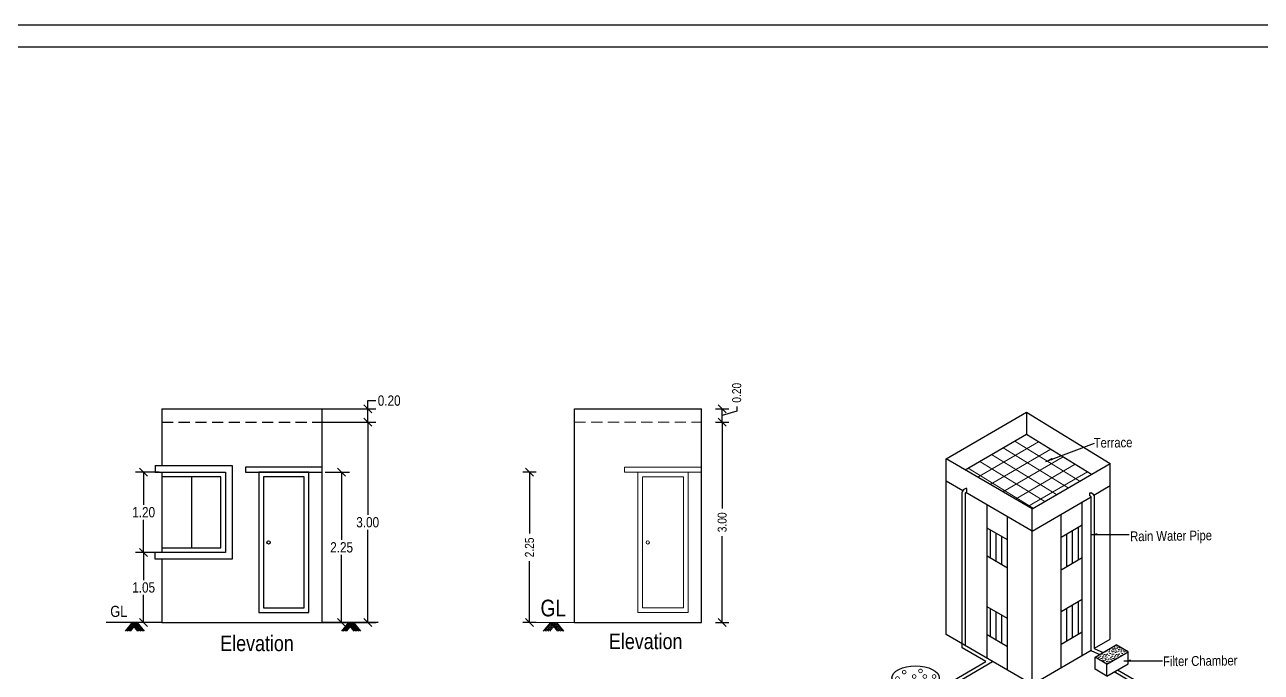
# Model space of a CAD drawing. Header units: metres. Extents: x -488 to 19274, y 1106 to 2071.
# Drawn here: x 19148.14 to 19175.89, y 1167.17 to 1181.7 of the extents above; entities that cross this region are included whole.
import ezdxf

# ---------------------------------------------------------------- set-up
doc = ezdxf.new("R2010")
doc.units = ezdxf.units.M
doc.header["$MEASUREMENT"] = 0
doc.linetypes.add('HIDDEN', pattern=[0.375, 0.25, -0.125])
for name, color, linetype in [('arrow', 7, 'Continuous'), ('text', 6, 'Continuous'), ('WALL', 251, 'Continuous')]:
    doc.layers.add(name, color=color, linetype=linetype)
for name, color, linetype, lineweight in [('Dimenion', 24, 'Continuous', 13), ('Ele 5', 231, 'Continuous', 18), ('Hatch', 8, 'Continuous', 5), ('Joinery', 5, 'Continuous', 9), ('LOCATION_PLAN', 7, 'Continuous', 0), ('Slab', 8, 'Continuous', 9)]:
    doc.layers.add(name, color=color, linetype=linetype, lineweight=lineweight)
doc.styles.get("Standard").update_dxf_attribs({"font": 'swissc.ttf', "height": 0.23})
doc.dimstyles.get("Standard").update_dxf_attribs({"dimtxt": 1, "dimasz": 0.18, "dimexe": 0.18, "dimexo": 0.0625, "dimgap": 0.09, "dimtad": 0, "dimtih": 1, "dimtoh": 1, "dimdec": 4, "dimzin": 0, "dimdsep": 46, "dimtxsty": 'Standard', "dimcen": 0.09, "dimadec": 0, "dimazin": 0, "dimtfac": 1, "dimtdec": 4, "dimtofl": 0, "dimtmove": 0, "dimatfit": 3, "dimfxl": 0, "dimtolj": 1, "dimtzin": 0, "dimarcsym": 0})
pattern_1 = [(0, (-156.89214, 158.74217), (0, 0.3039214), [0, -0.3039214]), (0, (-156.8891, 158.6358), (0, 0.3039214), [0, -0.3039214]), (0, (-156.87998, 158.79992), (0, 0.3039214), [0, -0.3039214]), (338.1986, (-157.03802, 158.7057), (0.911764238, -0.303921358), [0.03273324, -1.60393356]), (216.8699, (-157.00763, 158.693546), (0.91176413, 0.607842807), [0.01519607, -1.50441086]), (130.6013, (-157.019784, 158.684428), (1.5196070525, -1.823528011), [0.02802003, -2.77399655]), (206.5651, (-157.12008, 158.64796), (-0.30392113, -0.30392178), [0.006796, -0.6727929]), (326.3099, (-157.12616, 158.64492), (0.607842635, -0.30392179), [0.0109582, -1.08484617]), (108.4349, (-157.11704, 158.63884), (-0.3039209, 0.6078429), [0.0096109, -0.951473]), (225, (-156.92557, 158.61757), (-1e-16, -0.30392148), [0.01289417, -0.4169154]), (0, (-156.9347, 158.60845), (0.3039214, 0.3039214), [0.0182353, -0.2856861]), (135, (-156.91645, 158.60845), (-0.30392148, 0), [0.01289417, -0.4169154]), (251.5651, (-156.96204, 158.812075), (0.3039209, 0.6078429), [0.0096109, -0.951473]), (0, (-156.96508, 158.80296), (0.3039214, 0.3039214), [0.01519607, -0.2887253]), (143.1301, (-156.94988, 158.80296), (-0.91176413, 0.607842807), [0.01519607, -1.50441086]), (213.6901, (-157.12312, 158.81511), (0.607842635, 0.30392179), [0.0109582, -1.08484617]), (341.5651, (-157.13223, 158.80904), (-0.6078429, 0.3039209), [0.0192218, -0.9418621]), (126.8699, (-157.114, 158.80296), (0.607842807, -0.91176413), [0.01519607, -1.50441086]), (0, (-157.03498, 158.80296), (0, 0.3039214), [0, -0.3039214]), (0, (-157.11704, 158.72394), (0, 0.3039214), [0, -0.3039214]), (0, (-157.03194, 158.6115), (0, 0.3039214), [0, -0.3039214]), (0, (-156.94988, 158.7057), (0, 0.3039214), [0, -0.3039214]), (0, (-157.03802, 158.75737), (0, 0.3039214), [0, -0.3039214]), (0, (-157.10488, 158.7665), (0, 0.3039214), [0, -0.3039214]), (0, (-157.07753, 158.74825), (0, 0.3039214), [0, -0.3039214]), (0, (-157.0897, 158.6753), (0, 0.3039214), [0, -0.3039214]), (0, (-157.16263, 158.68747), (0, 0.3039214), [0, -0.3039214]), (0, (-157.1596, 158.75737), (0, 0.3039214), [0, -0.3039214]), (0, (-157.1687, 158.82423), (0, 0.3039214), [0, -0.3039214]), (0, (-157.0745, 158.8364), (0, 0.3039214), [0, -0.3039214]), (0, (-157.00763, 158.84855), (0, 0.3039214), [0, -0.3039214]), (0, (-156.90125, 158.8364), (0, 0.3039214), [0, -0.3039214]), (0, (-156.9742, 158.74217), (0, 0.3039214), [0, -0.3039214]), (0, (-157.0046, 158.79688), (0, 0.3039214), [0, -0.3039214]), (0, (-156.98027, 158.651), (0, 0.3039214), [0, -0.3039214]), (0, (-157.07145, 158.6358), (0, 0.3039214), [0, -0.3039214]), (0, (-156.98027, 158.56894), (0, 0.3039214), [0, -0.3039214]), (0, (-157.08057, 158.58717), (0, 0.3039214), [0, -0.3039214]), (0, (-157.17782, 158.57806), (0, 0.3039214), [0, -0.3039214]), (0, (-157.14135, 158.56286), (0, 0.3039214), [0, -0.3039214]), (0, (-157.1383, 158.6054), (0, 0.3039214), [0, -0.3039214]), (0, (-156.9347, 158.55678), (0, 0.3039214), [0, -0.3039214]), (0, (-156.89822, 158.6814), (0, 0.3039214), [0, -0.3039214]), (0, (-156.9134, 158.77257), (0, 0.3039214), [0, -0.3039214]), (0, (-157.05322, 158.55374), (0, 0.3039214), [0, -0.3039214])]

# ---------------------------------------------------------------- blocks, each defined once
blk = doc.blocks.new('_OBLIQUE')
at = {"color": 0, "linetype": 'ByBlock'}
blk.add_line((-0.5, -0.5), (0.5, 0.5), dxfattribs=at)
blk = doc.blocks.new('*D245')
at = {"lineweight": -2}
for p, q in [((19151.153, 1169.861), (19150.625, 1169.861)), ((19150.805, 1169.861), (19150.805, 1169.241)), ((19150.805, 1168.286), (19150.805, 1168.905)), ((19151.153, 1168.286), (19150.625, 1168.286))]:
    blk.add_line(p, q, dxfattribs=at)
at = {"layer": 'Defpoints', "color": 0}
for p in [(19151.216, 1169.861), (19150.805, 1168.286), (19151.216, 1168.286)]:
    blk.add_point(p, dxfattribs=at)
at = {"lineweight": -2, "xscale": 0.18, "yscale": 0.18, "zscale": 0.18}
for p, rotation in [((19150.805, 1169.861), 90), ((19150.805, 1168.286), 270)]:
    blk.add_blockref('_OBLIQUE', p, dxfattribs=dict(at, rotation=rotation))
at = {"insert": (19150.805, 1169.073), "char_height": 0.23, "attachment_point": 5}
blk.add_mtext('\\A1;1.05', dxfattribs=at)
blk = doc.blocks.new('*D246')
at = {"lineweight": -2}
for p, q in [((19151.153, 1171.661), (19150.625, 1171.661)), ((19150.805, 1171.661), (19150.805, 1170.929)), ((19150.805, 1169.861), (19150.805, 1170.593)), ((19151.153, 1169.861), (19150.625, 1169.861))]:
    blk.add_line(p, q, dxfattribs=at)
at = {"layer": 'Defpoints', "color": 0}
for p in [(19150.805, 1171.661), (19151.216, 1171.661), (19151.216, 1169.861)]:
    blk.add_point(p, dxfattribs=at)
at = {"lineweight": -2, "xscale": 0.18, "yscale": 0.18, "zscale": 0.18}
for p, rotation in [((19150.805, 1171.661), 90), ((19150.805, 1169.861), 270)]:
    blk.add_blockref('_OBLIQUE', p, dxfattribs=dict(at, rotation=rotation))
at = {"insert": (19150.805, 1170.761), "char_height": 0.23, "attachment_point": 5}
blk.add_mtext('\\A1;1.20', dxfattribs=at)
blk = doc.blocks.new('*D148')
at = {"lineweight": -2}
for p, q in [((19154.653, 1172.786), (19156.014, 1172.786)), ((19155.834, 1172.786), (19155.834, 1170.704)), ((19155.834, 1168.286), (19155.834, 1170.368)), ((19154.653, 1168.286), (19156.014, 1168.286))]:
    blk.add_line(p, q, dxfattribs=at)
at = {"layer": 'Defpoints', "color": 0}
for p in [(19154.591, 1172.786), (19154.591, 1168.286), (19155.834, 1168.286)]:
    blk.add_point(p, dxfattribs=at)
at = {"lineweight": -2, "xscale": 0.18, "yscale": 0.18, "zscale": 0.18}
for p, rotation in [((19155.834, 1172.786), 90), ((19155.834, 1168.286), 270)]:
    blk.add_blockref('_OBLIQUE', p, dxfattribs=dict(at, rotation=rotation))
at = {"insert": (19155.834, 1170.536), "char_height": 0.23, "attachment_point": 5}
blk.add_mtext('\\A1;3.00', dxfattribs=at)
blk = doc.blocks.new('*D149')
at = {"lineweight": -2}
for p, q in [((19154.653, 1173.086), (19156.014, 1173.086)), ((19155.834, 1173.086), (19155.834, 1173.266)), ((19155.834, 1173.266), (19156.014, 1173.266)), ((19155.834, 1172.786), (19155.834, 1173.086)), ((19154.653, 1172.786), (19156.014, 1172.786))]:
    blk.add_line(p, q, dxfattribs=at)
at = {"layer": 'Defpoints', "color": 0}
for p in [(19154.591, 1173.086), (19155.834, 1173.086), (19154.591, 1172.786)]:
    blk.add_point(p, dxfattribs=at)
at = {"lineweight": -2, "xscale": 0.18, "yscale": 0.18, "zscale": 0.18}
for p, rotation in [((19155.834, 1173.086), 90), ((19155.834, 1172.786), 270)]:
    blk.add_blockref('_OBLIQUE', p, dxfattribs=dict(at, rotation=rotation))
at = {"insert": (19156.317, 1173.266), "char_height": 0.23, "attachment_point": 5}
blk.add_mtext('\\A1;0.20', dxfattribs=at)
blk = doc.blocks.new('*D150')
at = {"lineweight": -2}
for p, q in [((19154.878, 1171.661), (19155.429, 1171.661)), ((19155.249, 1171.661), (19155.249, 1170.142)), ((19155.249, 1168.286), (19155.249, 1169.805)), ((19154.878, 1168.286), (19155.429, 1168.286))]:
    blk.add_line(p, q, dxfattribs=at)
at = {"layer": 'Defpoints', "color": 0}
for p in [(19154.816, 1171.661), (19154.816, 1168.286), (19155.249, 1168.286)]:
    blk.add_point(p, dxfattribs=at)
at = {"lineweight": -2, "xscale": 0.18, "yscale": 0.18, "zscale": 0.18}
for p, rotation in [((19155.249, 1171.661), 90), ((19155.249, 1168.286), 270)]:
    blk.add_blockref('_OBLIQUE', p, dxfattribs=dict(at, rotation=rotation))
at = {"insert": (19155.249, 1169.973), "char_height": 0.23, "attachment_point": 5}
blk.add_mtext('\\A1;2.25', dxfattribs=at)
blk = doc.blocks.new('*D88')
at = {"layer": 'Defpoints', "color": 0}
for p in [(4.448, 17.941), (4.448, 13.441), (4.913, 13.441)]:
    blk.add_point(p, dxfattribs=at)
at = {"layer": 'Dimenion', "lineweight": -2}
for p, q in [((4.763, 17.941), (5.063, 17.941)), ((4.913, 17.941), (4.913, 16)), ((4.913, 13.441), (4.913, 15.382)), ((4.763, 13.441), (5.063, 13.441))]:
    blk.add_line(p, q, dxfattribs=at)
at = {"layer": 'Dimenion', "lineweight": -2, "xscale": 0.18, "yscale": 0.18, "zscale": 0.18}
for p, rotation in [((4.913, 17.941), 90), ((4.913, 13.441), 270)]:
    blk.add_blockref('_OBLIQUE', p, dxfattribs=dict(at, rotation=rotation))
at = {"layer": 'Dimenion', "color": 3, "insert": (4.913, 15.691), "char_height": 0.2, "attachment_point": 5, "rotation": 90}
blk.add_mtext('\\A1;3.00', dxfattribs=at)
blk = doc.blocks.new('*D89')
at = {"layer": 'Defpoints', "color": 0}
for p in [(4.448, 18.241), (4.913, 18.241), (4.448, 17.941)]:
    blk.add_point(p, dxfattribs=at)
at = {"layer": 'Dimenion', "lineweight": -2}
for p, q in [((4.763, 18.241), (5.063, 18.241)), ((4.913, 17.941), (4.913, 18.241)), ((5.24, 18.189), (4.913, 18.091)), ((5.24, 18.289), (5.24, 18.189)), ((4.763, 17.941), (5.063, 17.941))]:
    blk.add_line(p, q, dxfattribs=at)
at = {"layer": 'Dimenion', "lineweight": -2, "xscale": 0.18, "yscale": 0.18, "zscale": 0.18}
for p, rotation in [((4.913, 18.241), 90), ((4.913, 17.941), 270)]:
    blk.add_blockref('_OBLIQUE', p, dxfattribs=dict(at, rotation=rotation))
at = {"layer": 'Dimenion', "color": 3, "insert": (5.24, 18.598), "char_height": 0.2, "attachment_point": 5, "rotation": 90}
blk.add_mtext('\\A1;0.20', dxfattribs=at)
blk = doc.blocks.new('*D90')
at = {"layer": 'Defpoints', "color": 0}
for p in [(1.598, 16.816), (0.587, 13.441), (1.589, 13.441)]:
    blk.add_point(p, dxfattribs=at)
at = {"layer": 'Dimenion', "lineweight": -2}
for p, q in [((0.737, 16.816), (0.437, 16.816)), ((0.587, 16.816), (0.587, 15.441)), ((0.587, 13.441), (0.587, 14.816)), ((0.737, 13.441), (0.437, 13.441))]:
    blk.add_line(p, q, dxfattribs=at)
at = {"layer": 'Dimenion', "lineweight": -2, "xscale": 0.18, "yscale": 0.18, "zscale": 0.18}
for p, rotation in [((0.587, 16.816), 90), ((0.587, 13.441), 270)]:
    blk.add_blockref('_OBLIQUE', p, dxfattribs=dict(at, rotation=rotation))
at = {"layer": 'Dimenion', "color": 3, "insert": (0.587, 15.128), "char_height": 0.2, "attachment_point": 5, "rotation": 90}
blk.add_mtext('\\A1;2.25', dxfattribs=at)
blk = doc.blocks.new('zw$6D23')
at = {"layer": 'Hatch'}
h = blk.add_hatch(dxfattribs=at)
h.set_pattern_fill('CONC', color=256, scale=0.303921)
h.set_pattern_definition(pattern_1)
h.paths.add_polyline_path([(6.083, 6.066), (6.387, 5.888), (6.923, 6.201), (6.619, 6.378), (6.264, 6.171), (6.202, 6.135)])
h = blk.add_hatch(dxfattribs=at)
h.set_pattern_fill('OCTAGON', color=256, scale=0.42549)
h.set_pattern_definition([(315, (-157.18086, 158.67106), (0.42549007, -1e-16), [0.1745028, -0.42723104]), (0, (-157.05747, 158.54766), (0.4254899, 0.4254899), [0.1787058, -0.2467842]), (45, (-156.87876, 158.54766), (0, 0.42549007), [0.1745028, -0.42723104]), (135, (-156.75537, 158.84976), (-0.42549007, 0), [0.1745028, -0.42723104]), (225, (-157.05747, 158.97315), (-1e-16, -0.42549007), [0.1745028, -0.42723104]), (270, (-157.18086, 158.84976), (0.4254899, -0.4254899), [0.1787058, -0.2467842])])
edge = h.paths.add_edge_path()
edge.add_ellipse((1.51, 5.544), major_axis=(-0.602, 0), ratio=0.497099, start_angle=0, end_angle=180)
edge.add_line((2.111, 5.544), (2.111, 5.26))
edge.add_line((2.111, 5.26), (2.111, 5.161))
edge.add_line((2.111, 5.161), (2.111, 3.842))
edge.add_ellipse((1.51, 3.842), major_axis=(0.602, 0), ratio=0.497099, start_angle=-180, end_angle=720, ccw=False)
edge.add_line((0.908, 3.842), (0.908, 5.544))
h = blk.add_hatch(dxfattribs=at)
h.set_pattern_fill('CONC', color=256, scale=0.303921)
h.set_pattern_definition(pattern_1)
h.paths.add_polyline_path([(7.319, 4.717), (7.779, 4.456), (8.497, 4.873), (8.037, 5.134), (7.865, 5.034), (7.78, 4.985)])
h = blk.add_hatch(dxfattribs=at)
h.set_pattern_fill('CONC', color=256, scale=0.303921)
h.set_pattern_definition(pattern_1)
edge = h.paths.add_edge_path()
edge.add_ellipse((5.673, 3.332), major_axis=(0.851, 0), ratio=0.438368, start_angle=360, end_angle=406.1192)
edge.add_line((6.263, 3.601), (6.12, 3.515))
edge.add_line((6.12, 3.515), (6.12, 3.43))
edge.add_ellipse((6.077, 3.55), major_axis=(-0.127, 0), ratio=1, start_angle=70.4258, end_angle=109.5742, ccw=False)
edge.add_line((6.035, 3.43), (6.035, 3.563))
edge.add_line((6.035, 3.563), (6.161, 3.638))
edge.add_ellipse((5.673, 3.332), major_axis=(0.851, 0), ratio=0.438368, start_angle=54.9949, end_angle=180)
edge.add_ellipse((5.673, 3.332), major_axis=(0.851, 0), ratio=0.438368, start_angle=180, end_angle=360)
h = blk.add_hatch(dxfattribs=at)
h.set_pattern_fill('OCTAGON', color=256, scale=0.42549)
h.set_pattern_definition([(315, (-157.81942, 159.1161), (0.42549007, -1e-16), [0.1745028, -0.42723104]), (0, (-157.69603, 158.99272), (0.4254899, 0.4254899), [0.1787058, -0.2467842]), (45, (-157.51733, 158.99272), (0, 0.42549007), [0.1745028, -0.42723104]), (135, (-157.39393, 159.29482), (-0.42549007, 0), [0.1745028, -0.42723104]), (225, (-157.69603, 159.4182), (-1e-16, -0.42549007), [0.1745028, -0.42723104]), (270, (-157.81942, 159.2948), (0.4254899, -0.4254899), [0.1787058, -0.2467842])])
edge = h.paths.add_edge_path()
edge.add_ellipse((5.673, 3.332), major_axis=(0.851, 0), ratio=0.438368, start_angle=180, end_angle=360)
edge.add_line((6.524, 3.332), (6.524, 1.302))
edge.add_ellipse((5.673, 1.302), major_axis=(-0.851, 0), ratio=0.438368, start_angle=0, end_angle=180, ccw=False)
edge.add_line((4.822, 1.302), (4.822, 3.332))
for p, q in [((3.094, 10.65), (4.644, 11.555)), ((3.414, 10.464), (4.956, 11.364)), ((3.739, 11.4), (5.401, 10.38)), ((4.036, 11.573), (5.697, 10.553)), ((3.146, 11.053), (4.807, 10.034)), ((3.442, 11.227), (5.104, 10.207)), ((3.733, 10.277), (5.267, 11.173)), ((2.849, 10.88), (4.51, 9.86)), ((4.052, 10.091), (5.579, 10.982)), ((4.372, 9.904), (5.89, 10.791))]:
    blk.add_line(p, q, dxfattribs=at)
for centre in [(1.222, 5.688), (1.635, 5.718), (1.049, 5.524), (1.225, 5.416), (1.476, 5.576), (1.476, 5.326), (1.746, 5.576), (1.808, 5.404), (1.983, 5.576)]:
    blk.add_circle(centre, 0.0474, dxfattribs=at)
at = {"layer": 'WALL'}
for p, q in [((2.29, 11.119), (4.333, 12.312)), ((4.333, 12.312), (6.466, 11.002)), ((4.333, 12.312), (4.333, 11.747)), ((2.775, 10.837), (4.333, 11.747)), ((4.333, 11.747), (5.994, 10.727)), ((2.29, 6.646), (2.29, 11.119)), ((4.479, 9.842), (2.29, 11.119)), ((4.479, 9.842), (6.466, 11.002)), ((6.466, 6.529), (6.466, 11.002)), ((2.714, 10.307), (2.29, 10.554)), ((6.055, 10.197), (6.466, 10.437)), ((2.698, 6.309), (2.698, 10.267)), ((2.78, 6.36), (2.78, 10.252)), ((2.82, 10.362), (2.787, 10.362)), ((4.479, 9.277), (2.788, 10.264)), ((2.82, 10.29), (2.82, 10.362)), ((4.479, 9.277), (5.981, 10.154)), ((5.949, 10.18), (5.949, 10.252)), ((5.949, 10.252), (5.982, 10.252)), ((5.986, 6.248), (5.986, 10.145)), ((6.071, 6.289), (6.071, 10.157)), ((3.336, 6.035), (3.336, 9.944)), ((4.479, 5.368), (4.479, 9.842)), ((5.755, 6.113), (5.755, 10.022)), ((3.853, 5.734), (3.853, 9.642)), ((5.22, 5.801), (5.22, 9.71)), ((3.853, 9.056), (3.336, 9.357)), ((3.415, 8.593), (3.415, 9.311)), ((3.561, 8.508), (3.561, 9.226)), ((3.707, 8.423), (3.707, 9.141)), ((5.22, 9.123), (5.755, 9.435)), ((5.366, 8.378), (5.366, 9.208)), ((5.512, 8.463), (5.512, 9.293)), ((5.658, 8.548), (5.658, 9.379)), ((3.853, 8.338), (3.336, 8.639)), ((5.22, 8.292), (5.755, 8.605)), ((3.853, 7.05), (3.336, 7.352)), ((3.415, 6.587), (3.415, 7.305)), ((5.22, 7.23), (5.755, 7.542)), ((5.366, 6.485), (5.366, 7.315)), ((5.512, 6.57), (5.512, 7.4)), ((5.658, 6.655), (5.658, 7.485)), ((3.561, 6.502), (3.561, 7.22)), ((3.707, 6.417), (3.707, 7.135)), ((4.479, 5.368), (2.29, 6.646)), ((3.853, 6.332), (3.336, 6.634)), ((5.22, 6.399), (5.755, 6.712)), ((3.304, 5.956), (2.698, 6.309)), ((6.071, 6.298), (6.466, 6.529)), ((6.083, 6.066), (6.619, 6.378)), ((6.923, 6.201), (6.619, 6.378)), ((4.479, 5.368), (5.986, 6.248)), ((5.993, 6.226), (6.202, 6.135)), ((6.075, 6.283), (6.293, 6.188)), ((6.083, 5.762), (6.083, 6.066)), ((6.387, 5.888), (6.083, 6.066)), ((6.387, 5.888), (6.923, 6.201)), ((6.923, 5.897), (6.923, 6.201)), ((2.111, 5.161), (3.472, 5.956)), ((2.111, 5.26), (3.304, 5.956)), ((6.387, 5.584), (6.083, 5.762)), ((6.387, 5.584), (6.923, 5.897)), ((6.387, 5.584), (6.387, 5.888)), ((7.78, 4.985), (6.571, 5.691)), ((7.865, 5.034), (6.655, 5.741)), ((0.908, 5.544), (0.908, 3.842)), ((2.111, 5.544), (2.111, 3.842)), ((7.319, 4.717), (8.037, 5.134)), ((8.497, 4.873), (8.037, 5.134)), ((7.779, 4.456), (8.497, 4.873)), ((8.497, 4.569), (8.497, 4.873)), ((6.035, 3.563), (7.54, 4.453)), ((6.12, 3.515), (7.614, 4.412)), ((7.319, 4.413), (7.319, 4.717)), ((7.779, 4.456), (7.319, 4.717)), ((7.397, 4.369), (7.319, 4.413)), ((7.779, 4.152), (8.497, 4.569)), ((7.779, 4.152), (7.779, 4.456)), ((7.779, 4.152), (7.472, 4.326)), ((6.035, 3.563), (6.035, 3.43)), ((6.12, 3.515), (6.12, 3.43)), ((4.822, 3.332), (4.822, 1.302)), ((6.524, 3.332), (6.524, 1.302))]:
    blk.add_line(p, q, dxfattribs=at)
for centre, radius, start, end in [((2.824, 10.237), 0.13, 106.7793, 166.9761), ((2.869, 10.198), 0.104, 118.1212, 148.4552), ((5.9, 10.088), 0.104, 35.3855, 61.8788), ((5.944, 10.127), 0.13, 13.0239, 73.2207), ((5.98, 10.145), 0.00608, 360, 35.3855), ((6.023, 6.247), 0.0371, 178.8413, 215.5123), ((6.077, 6.289), 0.00608, 180, 246.3803), ((7.565, 4.41), 0.0497, 1.9499, 120.5652), ((6.077, 3.55), 0.127, 250.4258, 289.5742)]:
    blk.add_arc(centre, radius, start, end, dxfattribs=at)
blk.add_ellipse((1.51, 5.544), major_axis=(-0.602, 0), ratio=0.497099, dxfattribs=at)
for centre, major_axis, ratio, start_param, end_param in [((1.51, 3.842), (-0.602, 0), 0.497099, 6.283185, 9.424778), ((5.673, 3.332), (0.851, 0), 0.438368, 0.959842, 7.088117), ((5.673, 1.302), (0.851, 0), 0.438368, 3.141593, 6.283185)]:
    blk.add_ellipse(centre, major_axis=major_axis, ratio=ratio, start_param=start_param, end_param=end_param, dxfattribs=at)
at = {"layer": 'text', "char_height": 0.25, "width": 3.90112, "attachment_point": 1, "rotation": 0.7588}
for s, insert in [('{\\W8.97348;  }Terrace', (4.618, 11.632)), ('{\\W5.81123;  }Rain Water Pipe', (6.05, 9.257)), ('{\\W6.32937;  }Filter Chamber', (6.807, 6.072)), ('{\\W6.12152;  }Manhole Cover', (3.779, 4.439)), ('{\\W9.63574;  }Sump', (7.345, 3.849)), ('{\\W6.40682;  }Recharge Well', (-0.831, 2.845)), ('{\\W8.49358;  }Dug Well', (4.005, 0.307))]:
    blk.add_mtext(s, dxfattribs=dict(at, insert=insert))
at = {"layer": 'arrow'}
for points in [[(4.827, 11.054), (6.072, 11.522)], [(5.965, 9.195), (6.951, 9.195)], [(6.817, 5.977), (7.802, 5.977)], [(8.154, 4.485), (8.922, 3.868)], [(5.673, 3.198), (5.673, 4.184)], [(1.51, 3.908), (0.818, 2.922)], [(5.673, 1.368), (5.673, 0.382)]]:
    blk.add_leader(points, dimstyle='Standard', override={"dimtad": 0}, dxfattribs=at)
blk = doc.blocks.new('zw$72F5')
at = {"layer": 'Ele 5'}
blk.add_lwpolyline([(2.72341, 16.81586), (4.44841, 16.81586), (4.44841, 16.92836), (2.72341, 16.92836)], close=True, dxfattribs=at)
at = {"layer": 'Hatch'}
for p, q in [((1.58886, 13.44086), (0.73196, 13.44086)), ((1.05585, 13.44086), (0.89674, 13.24894)), ((1.09257, 13.44086), (0.93346, 13.24894)), ((1.12931, 13.44086), (0.97019, 13.24894)), ((1.12942, 13.44086), (0.9703, 13.24894)), ((1.16614, 13.44086), (1.00702, 13.24894)), ((1.20287, 13.44086), (1.04376, 13.24894)), ((1.05596, 13.44086), (1.21507, 13.24894)), ((1.0927, 13.44086), (1.25181, 13.24894)), ((1.12942, 13.44086), (1.28853, 13.24894)), ((1.12952, 13.44086), (1.28864, 13.24894)), ((1.16626, 13.44086), (1.32538, 13.24894)), ((1.20298, 13.44086), (1.3621, 13.24894))]:
    blk.add_line(p, q, dxfattribs=at)
at = {"layer": 'Joinery'}
for points in [[(4.14841, 16.81586), (3.02341, 16.81586), (3.02341, 13.66586), (4.14841, 13.66586)], [(4.04341, 16.71086), (3.12841, 16.71086), (3.12841, 13.77086), (4.04341, 13.77086)]]:
    blk.add_lwpolyline(points, close=True, dxfattribs=at)
blk.add_circle((3.24091, 15.24086), 0.0375, dxfattribs=at)
at = {"layer": 'Slab', "linetype": 'HIDDEN'}
blk.add_line((1.59841, 17.94086), (4.44841, 17.94086), dxfattribs=at)
at = {"layer": 'WALL'}
for p, q in [((1.59841, 18.24086), (4.44841, 18.24086)), ((1.59841, 13.44086), (1.59841, 18.24086)), ((4.44841, 13.44086), (4.44841, 18.24086)), ((1.59841, 13.44086), (4.44841, 13.44086))]:
    blk.add_line(p, q, dxfattribs=at)
at = {"layer": 'text', "insert": (1.40748, 13.9549), "char_height": 0.375, "width": 2.1333424, "attachment_point": 3}
blk.add_mtext('GL', dxfattribs=at)
at = {"layer": 'Dimenion'}
for base, p1, p2, text, picture, middle in [((4.9132, 18.24086), (4.44841, 17.94086), (4.44841, 18.24086), '0.20', '*D89', (5.24032, 18.339)), ((4.9132, 13.44086), (4.44841, 17.94086), (4.44841, 13.44086), '3.00', '*D88', (4.9132, 15.69086)), ((0.58665, 13.44086), (1.59841, 16.81586), (1.58886, 13.44086), '2.25', '*D90', (0.58665, 15.12836))]:
    dim = blk.add_linear_dim(base=base, p1=p1, p2=p2, angle=90, text=text, dimstyle='Standard', override={"dimtxt": 0.2, "dimgap": 0.05, "dimtad": 0, "dimblk": 'OBLIQUE', "dimclrt": 3}, dxfattribs=at)
    dim.commit()
    dim.dimension.update_dxf_attribs({"geometry": picture, "text_midpoint": middle})

msp = doc.modelspace()

# ---------------------------------------------------------------- linework, layer by layer
for p, q in [((19151.21568, 1173.08584), (19154.81568, 1173.08584)), ((19151.21568, 1173.08584), (19151.21568, 1171.81084)), ((19154.81568, 1168.28584), (19154.81568, 1173.08584)), ((19151.06568, 1171.81084), (19151.06568, 1171.66084)), ((19151.06568, 1171.81084), (19152.79068, 1171.81084)), ((19152.79068, 1171.81084), (19152.79068, 1169.71084)), ((19151.06568, 1171.66084), (19152.64068, 1171.66084)), ((19151.21568, 1171.66084), (19151.21568, 1169.86084)), ((19151.87568, 1171.55584), (19151.87568, 1169.96584)), ((19152.64068, 1171.66084), (19152.64068, 1169.86084)), ((19151.06568, 1169.71084), (19151.06568, 1169.86084)), ((19152.64068, 1169.86084), (19151.06568, 1169.86084)), ((19152.79068, 1169.71084), (19151.06568, 1169.71084)), ((19151.21568, 1169.71084), (19151.21568, 1168.28584)), ((19151.21568, 1168.28584), (19149.96191, 1168.28584)), ((19150.54807, 1168.28584), (19150.38895, 1168.09391)), ((19150.58481, 1168.28584), (19150.42569, 1168.09391)), ((19150.58492, 1168.28584), (19150.4258, 1168.09391)), ((19150.62163, 1168.28584), (19150.46252, 1168.09391)), ((19150.65837, 1168.28584), (19150.49926, 1168.09391)), ((19150.51146, 1168.28584), (19150.67057, 1168.09391)), ((19150.5482, 1168.28584), (19150.70731, 1168.09391)), ((19150.58492, 1168.28584), (19150.74403, 1168.09391)), ((19150.58502, 1168.28584), (19150.74414, 1168.09391)), ((19150.62176, 1168.28584), (19150.78088, 1168.09391)), ((19150.65848, 1168.28584), (19150.81759, 1168.09391)), ((19151.21568, 1168.28584), (19154.81568, 1168.28584)), ((19156.06944, 1168.28584), (19154.81568, 1168.28584)), ((19155.40184, 1168.28584), (19155.24272, 1168.09391)), ((19155.43857, 1168.28584), (19155.27946, 1168.09391)), ((19155.43868, 1168.28584), (19155.27957, 1168.09391)), ((19155.4754, 1168.28584), (19155.31629, 1168.09391)), ((19155.51214, 1168.28584), (19155.35303, 1168.09391)), ((19155.36522, 1168.28584), (19155.52434, 1168.09391)), ((19155.40196, 1168.28584), (19155.56108, 1168.09391)), ((19155.43868, 1168.28584), (19155.5978, 1168.09391)), ((19155.43879, 1168.28584), (19155.5979, 1168.09391)), ((19155.47553, 1168.28584), (19155.63464, 1168.09391)), ((19155.51225, 1168.28584), (19155.67136, 1168.09391))]:
    msp.add_line(p, q)
at = {"linetype": 'HIDDEN'}
msp.add_line((19151.21568, 1172.78584), (19154.81568, 1172.78584), dxfattribs=at)
for points in [[(19087.0003, 1106.44003), (19087.0003, 1181.70198), (19231.41611, 1181.70198), (19231.41611, 1106.44003), (19087.0003, 1106.44003)], [(19151.21568, 1169.96584), (19152.53568, 1169.96584), (19152.53568, 1171.55584), (19151.21568, 1171.55584)]]:
    msp.add_lwpolyline(points)
for points in [[(19153.09068, 1171.66084), (19154.81568, 1171.66084), (19154.81568, 1171.77334), (19153.09068, 1171.77334)], [(19154.51568, 1171.66084), (19153.39068, 1171.66084), (19153.39068, 1168.51084), (19154.51568, 1168.51084)], [(19154.41068, 1171.55584), (19153.49568, 1171.55584), (19153.49568, 1168.61584), (19154.41068, 1168.61584)]]:
    msp.add_lwpolyline(points, close=True)
msp.add_circle((19153.60818, 1170.08584), 0.0375)
at = {"layer": 'LOCATION_PLAN', "color": 7, "lineweight": -2}
msp.add_lwpolyline([(19230.91869, 1181.52553), (19230.91869, 1106.93744), (19087.49771, 1106.93744), (19087.49771, 1181.20457), (19218.48338, 1181.20457)], dxfattribs=at)

# ---------------------------------------------------------------- block references
msp.add_blockref('zw$72F5', (19158.87857, 1154.84498))
at = {"xscale": 0.8810999999999998, "yscale": 0.8810999999999998, "zscale": 0.8810999999999998}
msp.add_blockref('zw$6D23', (19166.80287, 1162.16341), dxfattribs=at)

# ---------------------------------------------------------------- texts
for s, insert, char_height, width, attachment_point in [('GL', (19150.05562, 1168.66244), 0.25, 2.1333424, 1), ('Elevation', (19154.17508, 1167.99514), 0.35, 2.6153123, 3), ('Elevation', (19162.90029, 1168.03966), 0.35, 2.6153123, 3)]:
    msp.add_mtext(s, dxfattribs=dict(insert=insert, char_height=char_height, width=width, attachment_point=attachment_point))

# ---------------------------------------------------------------- dimensions: what is measured, and where the dimension line sits
for base, p1, p2, text, picture, middle in [((19155.83392, 1173.08584), (19154.59068, 1172.78584), (19154.59068, 1173.08584), '0.20', '*D149', (19156.31662, 1173.26584)), ((19155.83392, 1168.28584), (19154.59068, 1172.78584), (19154.59068, 1168.28584), '3.00', '*D148', (19155.83392, 1170.53584)), ((19150.8046, 1171.66084), (19151.21568, 1169.86084), (19151.21568, 1171.66084), '1.20', '*D246', (19150.8046, 1170.76084)), ((19155.24937, 1168.28584), (19154.81568, 1171.66084), (19154.81568, 1168.28584), '2.25', '*D150', (19155.24937, 1169.97334)), ((19150.8046, 1168.28584), (19151.21568, 1169.86084), (19151.21568, 1168.28584), '1.05', '*D245', (19150.8046, 1169.07334))]:
    dim = msp.add_linear_dim(base=base, p1=p1, p2=p2, angle=90, text=text, dimstyle='Standard', override={"dimtxt": 0.2, "dimgap": 0.05, "dimtad": 0, "dimblk": 'OBLIQUE', "dimclrd": 256, "dimclre": 256, "dimclrt": 256})
    dim.commit()
    dim.dimension.update_dxf_attribs({"geometry": picture, "text_midpoint": middle})

doc.saveas('drawing.dxf')
